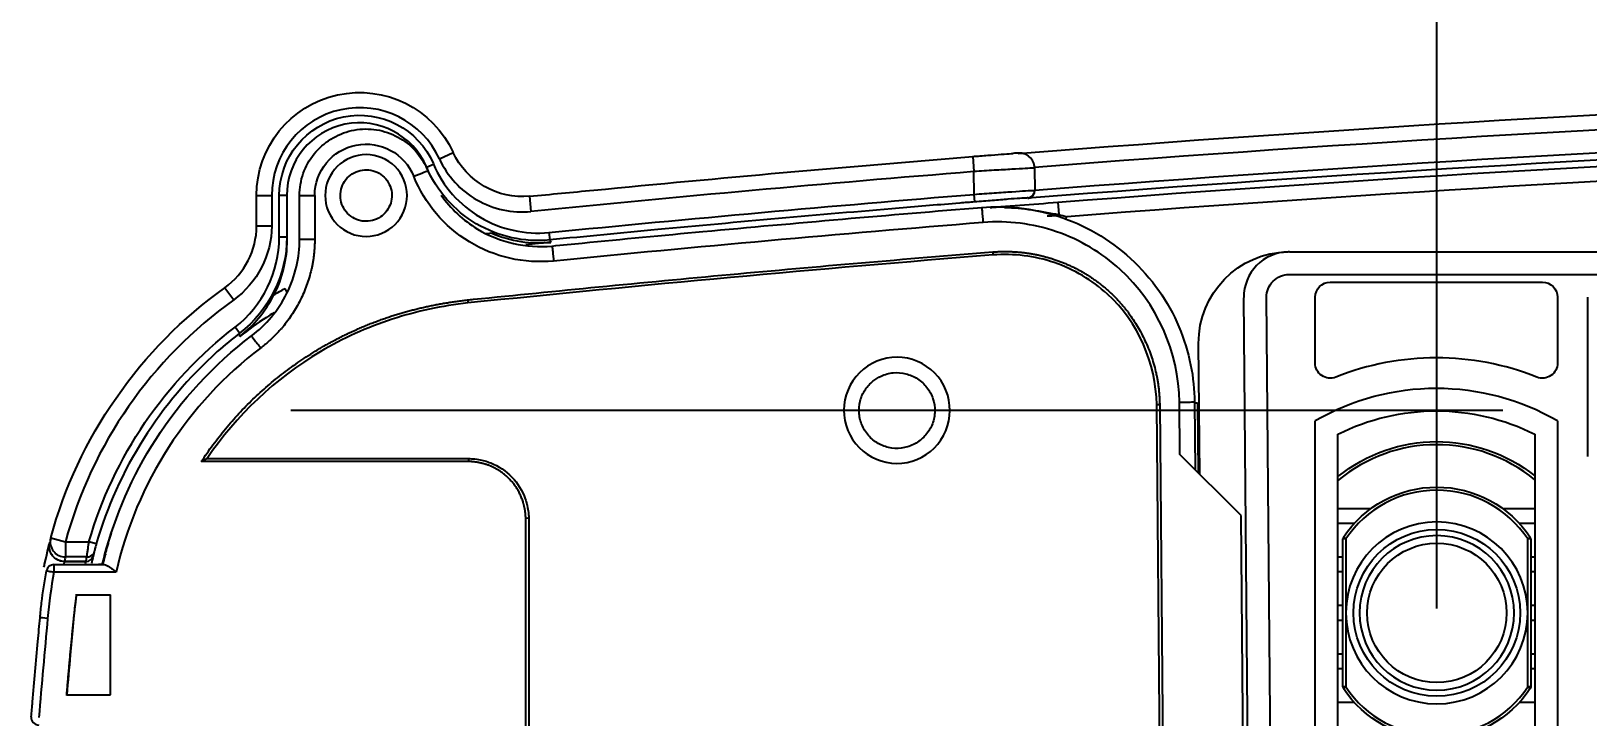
# Model space of a CAD drawing. Header units: millimetres. Extents: x 28 to 3046, y 8 to 3716.
# Drawn here: x 1571.5 to 1674.2, y 1333.9 to 1379.2 of the extents above; entities that cross this region are included whole.
import ezdxf

# ---------------------------------------------------------------- set-up
doc = ezdxf.new("R2010")
doc.units = ezdxf.units.MM
doc.layers.get('Defpoints').update_dxf_attribs({"linetype": 'CONTINUOUS'})
doc.layers.add('1LINE', color=7, linetype='CONTINUOUS')
doc.styles.add('Annotative', font='malgun.ttf')
doc.dimstyles.new('WOO', dxfattribs={"dimtxt": 20, "dimasz": 2, "dimexe": 1.25, "dimexo": 0.3, "dimgap": 1, "dimtad": 1, "dimdec": 1, "dimzin": 1, "dimdsep": 46, "dimtxsty": 'Annotative', "dimcen": 0, "dimclrd": 1, "dimclre": 1, "dimclrt": 2, "dimadec": 0, "dimazin": 0, "dimtfac": 1, "dimtdec": 1, "dimtofl": 0, "dimtmove": 0, "dimatfit": 3, "dimfxl": 0, "dimarcsym": 0})

# ---------------------------------------------------------------- blocks, each defined once
blk = doc.blocks.new('*D12')
at = {"layer": '1LINE', "color": 1, "lineweight": -2}
for p, q in [((1664.27, 1341.1), (1664.27, 1484.78)), ((1864.22, 1341.1), (1864.22, 1484.78)), ((1666.27, 1483.53), (1862.22, 1483.53))]:
    blk.add_line(p, q, dxfattribs=at)
at = {"layer": '1LINE', "color": 1}
for points in [[(1666.27, 1483.87), (1666.27, 1483.2), (1664.27, 1483.53)], [(1862.22, 1483.87), (1862.22, 1483.2), (1864.22, 1483.53)]]:
    blk.add_solid(points, dxfattribs=at)
at = {"layer": 'Defpoints', "color": 0}
for p in [(1864.22, 1483.53), (1664.27, 1340.8), (1864.22, 1340.8)]:
    blk.add_point(p, dxfattribs=at)
at = {"layer": '1LINE', "color": 2, "insert": (1764.24, 1494.87), "char_height": 20, "attachment_point": 5, "style": 'Annotative'}
blk.add_mtext('200', dxfattribs=at)

msp = doc.modelspace()

# ---------------------------------------------------------------- linework, layer by layer
at = {"layer": '1LINE', "linetype": 'Continuous'}
for p, q in [((1598.44, 1370.76), (1599.35, 1371.18)), ((1633.64, 1370.92), (1633.72, 1369.92)), ((1597.58, 1370.22), (1598.04, 1370.42)), ((1633.73, 1368.42), (1633.72, 1369.92)), ((1637.72, 1370.15), (1637.73, 1368.68)), ((1637.73, 1368.68), (1637.73, 1368.66)), ((1586.37, 1368.34), (1587.37, 1368.34)), ((1586.37, 1366.33), (1586.37, 1368.34)), ((1587.37, 1368.34), (1587.37, 1366.33)), ((1588.37, 1368.34), (1587.87, 1368.34)), ((1587.87, 1365.59), (1587.87, 1368.34)), ((1588.37, 1368.34), (1588.37, 1365.59)), ((1589.21, 1365.46), (1589.21, 1368.34)), ((1590.21, 1368.34), (1590.21, 1365.46)), ((1604.39, 1368.29), (1604.48, 1367.29)), ((1633.77, 1367.92), (1633.73, 1368.42)), ((1639.26, 1367.9), (1639.33, 1367.08)), ((1639.77, 1366.75), (1639.84, 1366.94)), ((1587.37, 1366.33), (1586.37, 1366.33)), ((1588.37, 1365.59), (1587.87, 1365.59)), ((1605.67, 1365.9), (1605.72, 1365.41)), ((1654.55, 1364.63), (1873.93, 1364.63)), ((1654.53, 1363.13), (1733.18, 1363.13)), ((1657.24, 1362.63), (1671.24, 1362.63)), ((1584.28, 1362.26), (1584.86, 1361.45)), ((1588.39, 1361.95), (1588.25, 1362.21)), ((1652.21, 1282.6), (1651.53, 1361.6)), ((1653.71, 1282.61), (1653.03, 1361.61)), ((1656.24, 1357.29), (1656.24, 1361.63)), ((1672.24, 1361.63), (1672.24, 1357.29)), ((1674.24, 1351.13), (1674.24, 1361.63)), ((1585.25, 1359.25), (1584.95, 1359.65)), ((1648.63, 1349.94), (1648.55, 1358.57)), ((1646.32, 1293.17), (1645.78, 1354.54)), ((1645.98, 1354.54), (1646.64, 1278.86)), ((1647.31, 1351.25), (1647.28, 1354.71)), ((1648.28, 1354.71), (1648.32, 1350.25)), ((1648.28, 1354.66), (1648.48, 1354.67)), ((1648.48, 1354.67), (1648.52, 1350.04)), ((1668.63, 1354.15), (1588.63, 1354.15)), ((1656.24, 1296.67), (1656.24, 1353.48)), ((1672.24, 1353.48), (1672.24, 1296.67)), ((1657.74, 1297.57), (1657.74, 1352.59)), ((1670.74, 1352.59), (1670.74, 1297.57)), ((1651.35, 1347.22), (1647.31, 1351.25)), ((1600.37, 1350.78), (1582.72, 1350.78)), ((1583.1, 1350.98), (1600.38, 1350.98)), ((1604.14, 1330.45), (1604.14, 1347.06)), ((1604.34, 1347.07), (1604.34, 1330.44)), ((1651.83, 1292.35), (1651.35, 1347.22)), ((1657.74, 1347.7), (1659.93, 1347.7)), ((1668.6, 1347.7), (1670.74, 1347.7)), ((1658.81, 1346.7), (1657.74, 1346.7)), ((1670.74, 1346.7), (1669.72, 1346.7)), ((1572.79, 1345.75), (1572.78, 1345.71)), ((1572.79, 1345.75), (1573.75, 1345.49)), ((1573.75, 1345.49), (1575.31, 1345.49)), ((1573.75, 1345.49), (1573.75, 1344.49)), ((1575.79, 1345.35), (1575.31, 1345.49)), ((1658.27, 1345.68), (1658.07, 1345.68)), ((1658.07, 1335.92), (1658.07, 1345.68)), ((1658.1, 1345.79), (1658.27, 1345.68)), ((1658.27, 1345.68), (1658.27, 1340.8)), ((1670.43, 1345.79), (1670.27, 1345.68)), ((1670.47, 1345.68), (1670.27, 1345.68)), ((1670.27, 1340.8), (1670.27, 1345.68)), ((1670.47, 1345.68), (1670.47, 1335.92)), ((1573, 1343.99), (1576.33, 1343.99)), ((1573, 1343.99), (1573, 1343.49)), ((1573.69, 1344.19), (1573.69, 1344.19)), ((1575.17, 1344.49), (1573.75, 1344.49)), ((1576.22, 1343.99), (1575.94, 1343.99)), ((1657.74, 1344.5), (1658.07, 1344.5)), ((1670.47, 1344.5), (1670.74, 1344.5)), ((1577.1, 1343.49), (1573, 1343.49)), ((1658.07, 1343.5), (1657.74, 1343.5)), ((1670.74, 1343.5), (1670.47, 1343.5)), ((1574.48, 1341.99), (1576.74, 1341.99)), ((1576.74, 1335.4), (1576.74, 1341.99)), ((1657.74, 1341.3), (1658.07, 1341.3)), ((1670.47, 1341.3), (1670.74, 1341.3)), ((1658.07, 1340.3), (1657.74, 1340.3)), ((1658.27, 1340.8), (1658.27, 1335.92)), ((1670.27, 1335.92), (1670.27, 1340.8)), ((1670.74, 1340.3), (1670.47, 1340.3)), ((1657.74, 1338.1), (1658.07, 1338.1)), ((1670.47, 1338.1), (1670.74, 1338.1)), ((1658.07, 1337.1), (1657.74, 1337.1)), ((1670.74, 1337.1), (1670.47, 1337.1)), ((1658.27, 1335.92), (1658.07, 1335.92)), ((1658.27, 1335.92), (1658.1, 1335.81)), ((1670.47, 1335.92), (1670.27, 1335.92)), ((1670.43, 1335.81), (1670.27, 1335.92)), ((1573.84, 1335.4), (1576.74, 1335.4)), ((1657.74, 1334.9), (1658.81, 1334.9)), ((1669.72, 1334.9), (1670.74, 1334.9))]:
    msp.add_line(p, q, dxfattribs=at)
at = {"layer": '1LINE', "linetype": 'Continuous', "extrusion": (0, 0, -1)}
for radius in [6, 5.1]:
    msp.add_circle((-1664.27, 1340.8), radius, dxfattribs=at)
at = {"layer": '1LINE', "linetype": 'Continuous'}
for radius in [5.5, 4.6]:
    msp.add_circle((1664.27, 1340.8), radius, dxfattribs=at)
at = {"layer": '1LINE', "linetype": 'Continuous', "extrusion": (0, 0, -1)}
for centre, radius, start, end in [((-1593.17, 1368.34), 6.8, 0, 155.3427), ((-1593.17, 1368.34), 5.3, 0, 156.8659), ((-1593.6, 1368.34), 3.39, 359.9998, 158.0366), ((-1654.55, 1358.63), 6, 359.5, 89.1465), ((-1654.53, 1361.63), 1.5, 359.5, 90), ((-1664.24, 1339.63), 16, 60, 120), ((-1664.27, 1341.7), 10.4, 51.1421, 128.5053), ((-1664.27, 1341.7), 7.4, 33.5573, 146.4427), ((-1664.27, 1339.9), 7.4, 213.5573, 326.4427), ((-1670.27, 1335.92), 0.2, 180, 213.5573)]:
    msp.add_arc(centre, radius, start, end, dxfattribs=at)
at = {"layer": '1LINE', "linetype": 'Continuous'}
for centre, radius, start, end in [((1593.17, 1368.34), 5.8, 24.6573, 180), ((1593.17, 1368.34), 4.8, 23.1341, 180), ((1654.53, 1361.63), 3, 91.2071, 180.5), ((1654.55, 1358.63), 6, 90, 90.8535), ((1664.24, 1339.63), 18, 68.3817, 111.6183), ((1664.27, 1341.7), 10.2, 50.5948, 129.7694), ((1664.27, 1341.7), 7.2, 33.5573, 146.4427), ((1573.75, 1345.49), 1, 164.7599, 167.4602), ((1658.27, 1345.68), 0.2, 146.4427, 180), ((1670.27, 1345.68), 0.2, 0, 33.5573), ((1658.27, 1335.92), 0.2, 180, 213.5573), ((1664.27, 1339.9), 7.2, 213.5573, 326.4427)]:
    msp.add_arc(centre, radius, start, end, dxfattribs=at)
at = {"layer": '1LINE', "linetype": 'Continuous', "extrusion": (6.12303e-17, -3.74928e-33, -1)}
for centre, radius, start, end in [((-1657.24, 1361.63), 1, 0, 90), ((-1671.24, 1361.63), 1, 90, 180), ((-1657.24, 1357.29), 1, 248.3817, 0), ((-1671.24, 1357.29), 1, 180, 291.6183), ((-1664.24, 1339.63), 14.5, 63.3669, 116.6331)]:
    msp.add_arc(centre, radius, start, end, dxfattribs=at)
at = {"layer": '1LINE', "linetype": 'Continuous'}
for centre, major_axis, ratio, start_param, end_param in [((1636.72, 1370.14), (1, 0.009), 0.999986, 0, 0.86041), ((1596.75, 1369.61), (0.927, 0.374), 0.000006, 4.712387, 6.300639), ((1637.23, 1368.68), (-0.5, -0.004), 0.999986, 1.640595, 3.141437), ((1590.21, 1365.46), (-1, 0), 0.000006, 6.265732, 7.853982), ((1647.28, 1354.71), (1, 0.009), 0.000006, 4.712389, 6.283185), ((1573.75, 1345.49), (0.976, -0.217), 0.999361, 3.141612, 4.931116), ((1573, 1343.49), (0, 0.5), 0.999999, 0.000002, 1.380479), ((1573.69, 1344.69), (0, 0.5), 0.000112, 3.106686, 3.14228), ((1575.11, 1344.69), (0.489, -0.103), 0.999364, 4.919467, 6.237818), ((1575.11, 1344.69), (-0.179, 0.467), 0.999998, 2.774576, 4.092825), ((1575.11, 1344.69), (0, -0.5), 0.000112, 6.248279, 6.283898), ((1575.17, 1344.99), (0.488, -0.107), 0.999362, 4.927673, 5.892395), ((1573, 1343.49), (0.491, -0.095), 0.000006, 3.140295, 4.71239), ((1572, 1333.9), (0, 0.5), 1, 1.484695, 3.14159)]:
    msp.add_ellipse(centre, major_axis=major_axis, ratio=ratio, start_param=start_param, end_param=end_param, dxfattribs=at)
for points, degree in [([(1636.64, 1371.11), (1678.94, 1374.45), (1721.37, 1376.13), (1763.81, 1376.13)], 3), ([(1763.81, 1375.13), (1721.73, 1375.13), (1679.66, 1373.48), (1637.71, 1370.19)], 3), ([(1763.81, 1373.14), (1721.58, 1373.13), (1679.36, 1371.47), (1637.27, 1368.16)], 3), ([(1637.73, 1368.69), (1679.67, 1371.98), (1721.74, 1373.63), (1763.81, 1373.64)], 3), ([(1639.26, 1367.9), (1680.85, 1371.13), (1722.59, 1372.75), (1764.24, 1372.76)], 3), ([(1764.24, 1371.76), (1722.73, 1371.75), (1681.23, 1370.14), (1639.84, 1366.94)], 3), ([(1604.39, 1368.29), (1602.31, 1368.08), (1600.22, 1369.28), (1599.35, 1371.18)], 3), ([(1633.72, 1369.92), (1623.96, 1369.13), (1614.22, 1368.26), (1604.48, 1367.29)], 3), ([(1605.67, 1365.9), (1615.02, 1366.82), (1624.37, 1367.66), (1633.73, 1368.42)], 3), ([(1634.32, 1366.56), (1624.86, 1365.8), (1615.42, 1364.95), (1605.98, 1364.02)], 3), ([(1635.74, 1367.55), (1636.94, 1367.53), (1638.13, 1367.31), (1639.33, 1367.08)], 3), ([(1639.16, 1367.01), (1638.96, 1367), (1638.76, 1366.98), (1638.56, 1366.97)], 3), ([(1639.33, 1367.08), (1639.5, 1367.04), (1639.67, 1366.99), (1639.84, 1366.94)], 3), ([(1584.28, 1362.26), (1585.58, 1363.19), (1586.37, 1364.73), (1586.37, 1366.33)], 3), ([(1587.37, 1366.33), (1587.37, 1364.42), (1586.42, 1362.57), (1584.86, 1361.45)], 3), ([(1584.95, 1359.65), (1586.77, 1361.06), (1587.87, 1363.29), (1587.87, 1365.59)], 3), ([(1588.37, 1365.59), (1588.37, 1363.14), (1587.2, 1360.75), (1585.25, 1359.25)], 3), ([(1601.5, 1365.83), (1601.62, 1365.84), (1601.74, 1365.85), (1601.86, 1365.87)], 3), ([(1601.86, 1365.87), (1603.15, 1365.32), (1604.49, 1365.13), (1605.79, 1365.25)], 3), ([(1590.21, 1365.46), (1590.21, 1363.36), (1588.31, 1359.54), (1586.64, 1358.28)], 2), ([(1588.37, 1365.4), (1588.37, 1364.14), (1588.07, 1362.9), (1587.5, 1361.78)], 3), ([(1605.79, 1365.25), (1605.24, 1365.2), (1604.7, 1365.15), (1604.15, 1365.09)], 3), ([(1605.72, 1365.41), (1605.74, 1365.37), (1605.75, 1365.33), (1605.79, 1365.25)], 3), ([(1634.97, 1364.62), (1634.97, 1364.53), (1634.98, 1364.42), (1634.98, 1364.42)], 3), ([(1634.98, 1364.42), (1623.42, 1363.49), (1611.86, 1362.43), (1600.32, 1361.25)], 3), ([(1584.86, 1361.45), (1579.43, 1357.57), (1575.51, 1351.93), (1573.75, 1345.49)], 3), ([(1585.27, 1359.05), (1586.17, 1359.76), (1586.94, 1360.66), (1587.5, 1361.78)], 3), ([(1587.5, 1361.78), (1587.75, 1361.93), (1588, 1362.07), (1588.25, 1362.21)], 3), ([(1595.23, 1360.37), (1597.66, 1361.16), (1600.29, 1361.45)], 2), ([(1600.29, 1361.45), (1600.3, 1361.36), (1600.32, 1361.25), (1600.32, 1361.25)], 3), ([(1600.32, 1361.25), (1598.62, 1361.07), (1596.94, 1360.71), (1595.32, 1360.18)], 3), ([(1585.25, 1359.25), (1584.75, 1358.87), (1584.26, 1358.46), (1583.78, 1358.04)], 3), ([(1583.78, 1358.04), (1580.03, 1354.68), (1577.2, 1350.25), (1575.79, 1345.35)], 3), ([(1586.64, 1358.28), (1581.82, 1354.63), (1578.44, 1349.37), (1577.1, 1343.49)], 3), ([(1645.98, 1354.54), (1645.88, 1354.54), (1645.78, 1354.54), (1645.78, 1354.54)], 3), ([(1600.37, 1350.78), (1600.38, 1350.89), (1600.38, 1350.98), (1600.38, 1350.98)], 3), ([(1604.14, 1347.06), (1604.23, 1347.07), (1604.34, 1347.07), (1604.34, 1347.07)], 3), ([(1576.78, 1346.07), (1576.43, 1345.01), (1576.2, 1343.99)], 2), ([(1572.77, 1345.65), (1572.75, 1345.52)], 1), ([(1573.69, 1344.19), (1573.69, 1344.19), (1573.66, 1344.1), (1573.61, 1343.94)], 3), ([(1573.75, 1344.49), (1573.73, 1344.39), (1573.71, 1344.29), (1573.69, 1344.19)], 3), ([(1573.69, 1344.19), (1573.69, 1344.19)], 1), ([(1573.69, 1344.19), (1573.69, 1344.19)], 1), ([(1575.05, 1343.97), (1575.09, 1344.12), (1575.11, 1344.19), (1575.11, 1344.19)], 3), ([(1575.11, 1344.19), (1575.13, 1344.29), (1575.15, 1344.39), (1575.17, 1344.49)], 3), ([(1575.59, 1344.57), (1575.59, 1344.57), (1575.55, 1344.39), (1575.47, 1344.06)], 3), ([(1575.61, 1344.65), (1575.6, 1344.62), (1575.6, 1344.59), (1575.59, 1344.57)], 3), ([(1576.19, 1343.99), (1576.24, 1344.18), (1576.29, 1344.38), (1576.34, 1344.58)], 3), ([(1573, 1343.49), (1572.81, 1342.48), (1572.67, 1341.46), (1572.58, 1340.44)], 3), ([(1573.84, 1335.35), (1574.11, 1338.7), (1574.49, 1342.03)], 2), ([(1572.58, 1340.44), (1572.38, 1338.26), (1572.19, 1336.08), (1572, 1333.9)], 3), ([(1572.58, 1340.44), (1572.32, 1340.46), (1572.08, 1340.48), (1572.08, 1340.48)], 3)]:
    msp.add_open_spline(points, degree=degree, dxfattribs=at)
for points, degree, knots in [([(1589.21, 1368.34), (1589.21, 1368.83), (1589.29, 1369.33), (1589.62, 1370.26), (1589.86, 1370.7), (1590.48, 1371.47), (1590.86, 1371.8), (1591.69, 1372.32), (1592.16, 1372.52), (1593.12, 1372.73), (1593.62, 1372.76), (1594.6, 1372.65), (1595.08, 1372.5), (1595.97, 1372.07), (1596.38, 1371.78), (1597.07, 1371.08), (1597.36, 1370.66), (1597.61, 1370.14), (1597.64, 1370.06), (1597.67, 1369.98)], 3, [0, 0, 0, 0, 0.122336, 0.122336, 0.244673, 0.244673, 0.367009, 0.367009, 0.489346, 0.489346, 0.611682, 0.611682, 0.734018, 0.734018, 0.856355, 0.856355, 0.978691, 0.978691, 1, 1, 1, 1]), ([(1593.6, 1365.64), (1592.89, 1365.64), (1592.19, 1365.93), (1591.19, 1366.93), (1590.9, 1367.63), (1590.9, 1369.05), (1591.19, 1369.75), (1592.19, 1370.75), (1592.89, 1371.04), (1594.31, 1371.04), (1595.01, 1370.75), (1596.01, 1369.75), (1596.3, 1369.05), (1596.3, 1367.63), (1596.01, 1366.93), (1595.01, 1365.93), (1594.31, 1365.64), (1593.6, 1365.64)], 3, [0, 0, 0, 0, 0.125, 0.125, 0.25, 0.25, 0.375, 0.375, 0.5, 0.5, 0.625, 0.625, 0.75, 0.75, 0.875, 0.875, 1, 1, 1, 1]), ([(1598.44, 1370.76), (1598.96, 1369.62), (1599.84, 1368.67), (1601.99, 1367.44), (1603.24, 1367.17), (1604.48, 1367.29)], 3, [0, 0, 0, 0, 0.5, 0.5, 1, 1, 1, 1]), ([(1604.39, 1368.29), (1605.8, 1368.43), (1607.21, 1368.56), (1616.95, 1369.5), (1625.29, 1370.24), (1633.64, 1370.92)], 3, [0, 0, 0, 0, 0.144841, 0.144841, 1, 1, 1, 1]), ([(1633.64, 1370.92), (1633.97, 1370.94), (1634.31, 1370.97), (1634.95, 1371.02), (1635.25, 1371.04), (1635.78, 1371.08), (1636.01, 1371.1), (1636.23, 1371.12), (1636.27, 1371.12), (1636.31, 1371.12)], 3, [0, 0, 0, 0, 0.308166, 0.308166, 0.616322, 0.616322, 0.923982, 0.923982, 1, 1, 1, 1]), ([(1637.36, 1370.9), (1637.33, 1370.93), (1637.26, 1370.99), (1637.11, 1371.07), (1636.95, 1371.12), (1636.83, 1371.14), (1636.75, 1371.14), (1636.71, 1371.14), (1636.68, 1371.14), (1636.61, 1371.14), (1636.53, 1371.14), (1636.36, 1371.13), (1636.28, 1371.12)], 3, [0, 0, 0, 0, 0.049674, 0.155003, 0.24152, 0.306406, 0.344101, 0.372728, 0.41138, 0.489602, 0.7961, 1, 1, 1, 1]), ([(1593.6, 1366.64), (1593.79, 1366.64), (1593.98, 1366.67), (1594.34, 1366.8), (1594.51, 1366.89), (1594.81, 1367.13), (1594.94, 1367.28), (1595.14, 1367.6), (1595.22, 1367.78), (1595.3, 1368.15), (1595.31, 1368.35), (1595.27, 1368.72), (1595.21, 1368.91), (1595.05, 1369.25), (1594.93, 1369.41), (1594.66, 1369.68), (1594.5, 1369.79), (1594.16, 1369.96), (1593.97, 1370.01), (1593.59, 1370.05), (1593.4, 1370.04), (1593.02, 1369.95), (1592.84, 1369.87), (1592.52, 1369.67), (1592.38, 1369.54), (1592.14, 1369.24), (1592.05, 1369.07), (1591.93, 1368.71), (1591.9, 1368.51), (1591.9, 1368.13), (1591.94, 1367.94), (1592.07, 1367.58), (1592.16, 1367.41), (1592.4, 1367.12), (1592.55, 1366.99), (1592.88, 1366.79), (1593.06, 1366.72), (1593.36, 1366.65), (1593.48, 1366.64), (1593.6, 1366.64)], 3, [0, 0, 0, 0, 0.053701, 0.053701, 0.107402, 0.107402, 0.161101, 0.161101, 0.214796, 0.214796, 0.268491, 0.268491, 0.322185, 0.322185, 0.375883, 0.375883, 0.429584, 0.429584, 0.483285, 0.483285, 0.536985, 0.536985, 0.590679, 0.590679, 0.644374, 0.644374, 0.698068, 0.698068, 0.751766, 0.751766, 0.805466, 0.805466, 0.859168, 0.859168, 0.912868, 0.912868, 0.966563, 0.966563, 1, 1, 1, 1]), ([(1605.72, 1365.41), (1604.03, 1365.24), (1602.33, 1365.62), (1599.42, 1367.34), (1598.25, 1368.66), (1597.58, 1370.22)], 3, [0, 0, 0, 0, 0.5, 0.5, 1, 1, 1, 1]), ([(1597.6, 1370.17), (1597.6, 1370.19), (1597.59, 1370.2), (1597.59, 1370.21), (1597.59, 1370.22), (1597.58, 1370.22)], 3, [0, 0, 0, 0, 0.510673, 0.510673, 1, 1, 1, 1]), ([(1598.04, 1370.42), (1598.67, 1368.95), (1599.76, 1367.72), (1602.49, 1366.1), (1604.09, 1365.75), (1605.67, 1365.9)], 3, [0, 0, 0, 0, 0.5, 0.5, 1, 1, 1, 1]), ([(1637.72, 1370.15), (1637.72, 1370.15), (1637.68, 1370.15), (1637.52, 1370.15), (1637.35, 1370.14), (1636.87, 1370.11), (1636.57, 1370.09), (1635.87, 1370.05), (1635.47, 1370.03), (1634.62, 1369.98), (1634.17, 1369.95), (1633.72, 1369.92)], 3, [0, 0, 0, 0, 0.138828, 0.138828, 0.353669, 0.353669, 0.568988, 0.568988, 0.784534, 0.784534, 1, 1, 1, 1]), ([(1605.98, 1364.02), (1604.04, 1363.83), (1602.06, 1364.28), (1598.77, 1366.28), (1597.48, 1367.8), (1596.75, 1369.61)], 3, [0, 0, 0, 0, 0.5, 0.5, 1, 1, 1, 1]), ([(1633.73, 1368.42), (1634.18, 1368.45), (1634.63, 1368.48), (1635.48, 1368.54), (1635.88, 1368.57), (1636.58, 1368.62), (1636.89, 1368.64), (1637.36, 1368.67), (1637.54, 1368.68), (1637.7, 1368.68), (1637.73, 1368.69), (1637.73, 1368.68)], 3, [0, 0, 0, 0, 0.215519, 0.215519, 0.431091, 0.431091, 0.646397, 0.646397, 0.861198, 0.861198, 1, 1, 1, 1]), ([(1637.27, 1368.16), (1637.27, 1368.16), (1637.27, 1368.16), (1637.31, 1368.16), (1637.34, 1368.17), (1637.44, 1368.2), (1637.5, 1368.23), (1637.6, 1368.31), (1637.63, 1368.36), (1637.68, 1368.44), (1637.7, 1368.48), (1637.72, 1368.57), (1637.73, 1368.62), (1637.73, 1368.66)], 3, [0, 0, 0, 0, 0.004881, 0.004881, 0.165285, 0.165285, 0.474333, 0.474333, 0.697964, 0.697964, 0.848198, 0.848198, 1, 1, 1, 1]), ([(1598.55, 1368.37), (1599.19, 1367.47), (1600.01, 1366.7), (1602.41, 1365.25), (1604.17, 1364.84), (1605.88, 1365.01)], 3, [0, 0, 0, 0, 0.391491, 0.391491, 1, 1, 1, 1]), ([(1633.77, 1367.92), (1633.44, 1367.89), (1633.11, 1367.87), (1631.45, 1367.73), (1630.12, 1367.62), (1623.47, 1367.06), (1618.16, 1366.59), (1610.47, 1365.87), (1608.1, 1365.64), (1605.72, 1365.41)], 3, [0, 0, 0, 0, 0.03551, 0.03551, 0.177552, 0.177552, 0.74573, 0.74573, 1, 1, 1, 1]), ([(1637.27, 1368.18), (1637.27, 1368.18), (1637.24, 1368.18), (1637.1, 1368.17), (1636.95, 1368.16), (1636.53, 1368.14), (1636.26, 1368.12), (1635.65, 1368.07), (1635.3, 1368.04), (1634.56, 1367.98), (1634.16, 1367.95), (1633.77, 1367.92)], 3, [0, 0, 0, 0, 0.138786, 0.138786, 0.353565, 0.353565, 0.568864, 0.568864, 0.784448, 0.784448, 1, 1, 1, 1]), ([(1634.24, 1367.56), (1635.82, 1367.69), (1637.56, 1367.53), (1640.99, 1366.42), (1642.66, 1365.47), (1645.45, 1362.92), (1646.55, 1361.34), (1647.95, 1358.02), (1648.27, 1356.3), (1648.28, 1354.71)], 3, [0, 0, 0, 0, 0.25, 0.25, 0.5, 0.5, 0.75, 0.75, 1, 1, 1, 1]), ([(1634.79, 1367.55), (1634.82, 1367.55), (1634.86, 1367.56), (1635.09, 1367.57), (1635.3, 1367.59), (1635.91, 1367.64), (1636.33, 1367.67), (1637.57, 1367.77), (1638.41, 1367.83), (1639.26, 1367.9)], 3, [0, 0, 0, 0, 0.022141, 0.022141, 0.161835, 0.161835, 0.441223, 0.441223, 1, 1, 1, 1]), ([(1637.27, 1368.16), (1637.27, 1368.16), (1637.27, 1368.16), (1637.27, 1368.16), (1637.27, 1368.16), (1637.27, 1368.17), (1637.27, 1368.18), (1637.27, 1368.18)], 3, [0, 0, 0, 0, 0.105839, 0.105839, 0.318647, 0.318647, 1, 1, 1, 1]), ([(1605.88, 1365.01), (1606.54, 1365.08), (1607.21, 1365.14), (1610.52, 1365.47), (1613.18, 1365.72), (1621.97, 1366.53), (1628.1, 1367.06), (1634.24, 1367.56)], 3, [0, 0, 0, 0, 0.070251, 0.070251, 0.351254, 0.351254, 1, 1, 1, 1]), ([(1647.28, 1354.71), (1647.25, 1358.02), (1645.79, 1361.25), (1642.16, 1364.57), (1640.72, 1365.42), (1637.6, 1366.49), (1635.97, 1366.7), (1634.32, 1366.56)], 3, [0, 0, 0, 0, 0.5, 0.5, 0.75, 0.75, 1, 1, 1, 1]), ([(1588.37, 1365.59), (1588.37, 1365.56), (1588.37, 1365.55), (1588.37, 1365.47), (1588.37, 1365.44), (1588.37, 1365.4)], 3, [0, 0, 0, 0, 0.752208, 0.752208, 1, 1, 1, 1]), ([(1586.04, 1359.08), (1586.98, 1359.79), (1587.81, 1360.77), (1588.93, 1363.02), (1589.21, 1364.27), (1589.21, 1365.46)], 3, [0, 0, 0, 0, 0.5, 0.5, 1, 1, 1, 1]), ([(1600.29, 1361.45), (1600.43, 1361.46), (1600.56, 1361.48), (1603.45, 1361.77), (1606.2, 1362.05), (1611.84, 1362.59), (1614.73, 1362.87), (1623.4, 1363.66), (1629.18, 1364.16), (1634.97, 1364.62)], 3, [0, 0, 0, 0, 0.011489, 0.011489, 0.250036, 0.250036, 0.500038, 0.500038, 1, 1, 1, 1]), ([(1634.97, 1364.62), (1637.16, 1364.77), (1639.09, 1364.1), (1641.1, 1363.42), (1642.67, 1361.98), (1644.2, 1360.58), (1645.95, 1356.66), (1645.98, 1354.54)], 2, [0, 0, 0, 0.25, 0.25, 0.5, 0.5, 0.75, 1, 1, 1]), ([(1645.78, 1354.54), (1645.74, 1357.28), (1644.56, 1359.98), (1641.52, 1362.76), (1640.32, 1363.47), (1637.73, 1364.36), (1636.35, 1364.51), (1634.98, 1364.42)], 3, [0, 0, 0, 0, 0.5, 0.5, 0.75, 0.75, 1, 1, 1, 1]), ([(1572.79, 1345.75), (1573.69, 1349.08), (1575.13, 1352.15), (1579.06, 1357.81), (1581.48, 1360.26), (1584.28, 1362.26)], 3, [0, 0, 0, 0, 0.5, 0.5, 1, 1, 1, 1]), ([(1587.52, 1360.62), (1587.35, 1360.51), (1587.19, 1360.41), (1586.42, 1359.91), (1585.84, 1359.49), (1585.27, 1359.05)], 3, [0, 0, 0, 0, 0.21598, 0.21598, 1, 1, 1, 1]), ([(1575.31, 1345.49), (1576.12, 1348.3), (1577.38, 1350.97), (1580.63, 1355.74), (1582.66, 1357.89), (1584.95, 1359.65)], 3, [0, 0, 0, 0, 0.5, 0.5, 1, 1, 1, 1]), ([(1582.72, 1350.78), (1585.69, 1355.3), (1590.3, 1358.1), (1592.65, 1359.52), (1595.23, 1360.37)], 2, [0, 0, 0, 0.659617, 0.659617, 1, 1, 1]), ([(1595.32, 1360.18), (1593.66, 1359.64), (1592.07, 1358.92), (1587.6, 1356.26), (1585.03, 1353.84), (1583.1, 1350.98)], 3, [0, 0, 0, 0, 0.335716, 0.335716, 1, 1, 1, 1]), ([(1576.34, 1344.58), (1577.03, 1347.2), (1578.16, 1349.83), (1581.39, 1354.85), (1583.56, 1357.2), (1586.04, 1359.08)], 3, [0, 0, 0, 0, 0.481976, 0.481976, 1, 1, 1, 1]), ([(1585.27, 1359.05), (1585.27, 1359.06), (1585.27, 1359.06), (1585.25, 1359.15), (1585.25, 1359.17), (1585.25, 1359.21), (1585.25, 1359.23), (1585.25, 1359.25)], 3, [0, 0, 0, 0, 0.041498, 0.041498, 0.531774, 0.531774, 1, 1, 1, 1]), ([(1586.04, 1359.08), (1586.03, 1359.08), (1586.09, 1359), (1586.33, 1358.69), (1586.5, 1358.47), (1586.64, 1358.28)], 3, [0, 0, 0, 0, 0.5, 0.5, 1, 1, 1, 1]), ([(1626.42, 1356.88), (1626.42, 1356.88), (1626.42, 1356.88), (1627.14, 1357.46), (1628.08, 1357.74), (1629.9, 1357.56), (1630.77, 1357.09), (1631.93, 1355.67), (1632.21, 1354.72), (1632.02, 1352.9), (1631.56, 1352.03), (1630.13, 1350.87), (1629.19, 1350.59), (1627.36, 1350.78), (1626.49, 1351.25), (1625.34, 1352.67), (1625.06, 1353.61), (1625.25, 1355.44), (1625.71, 1356.3), (1626.42, 1356.88)], 3, [0, 0, 0, 0, 0.000161, 0.000161, 0.125161, 0.125161, 0.250161, 0.250161, 0.375161, 0.375161, 0.500161, 0.500161, 0.625161, 0.625161, 0.750161, 0.750161, 0.875161, 0.875161, 1, 1, 1, 1]), ([(1627.05, 1356.09), (1626.86, 1355.94), (1626.69, 1355.75), (1626.4, 1355.31), (1626.28, 1355.05), (1626.14, 1354.51), (1626.12, 1354.22), (1626.17, 1353.66), (1626.24, 1353.39), (1626.47, 1352.88), (1626.63, 1352.64), (1627.01, 1352.23), (1627.24, 1352.06), (1627.74, 1351.8), (1628.01, 1351.72), (1628.57, 1351.64), (1628.86, 1351.65), (1629.4, 1351.76), (1629.67, 1351.86), (1630.15, 1352.15), (1630.37, 1352.34), (1630.73, 1352.77), (1630.88, 1353.01), (1631.07, 1353.54), (1631.13, 1353.82), (1631.14, 1354.38), (1631.1, 1354.67), (1630.92, 1355.2), (1630.79, 1355.45), (1630.45, 1355.9), (1630.24, 1356.09), (1629.77, 1356.4), (1629.5, 1356.51), (1628.96, 1356.65), (1628.67, 1356.67), (1628.12, 1356.62), (1627.84, 1356.54), (1627.4, 1356.34), (1627.22, 1356.22), (1627.05, 1356.09)], 3, [0, 0, 0, 0, 0.04715, 0.04715, 0.100852, 0.100852, 0.154569, 0.154569, 0.208279, 0.208279, 0.26199, 0.26199, 0.315705, 0.315705, 0.369398, 0.369398, 0.423089, 0.423089, 0.476787, 0.476787, 0.530467, 0.530467, 0.584179, 0.584179, 0.637879, 0.637879, 0.691599, 0.691599, 0.745316, 0.745316, 0.799037, 0.799037, 0.852729, 0.852729, 0.906438, 0.906438, 0.960099, 0.960099, 1, 1, 1, 1]), ([(1583.1, 1350.98), (1583.08, 1350.98), (1583.04, 1350.96), (1582.91, 1350.88), (1582.8, 1350.82), (1582.72, 1350.78)], 3, [0, 0, 0, 0, 0.250551, 0.495824, 1, 1, 1, 1]), ([(1604.14, 1347.06), (1604.13, 1347.21), (1604.12, 1347.27), (1604.12, 1347.34), (1604.09, 1347.62), (1603.97, 1348.14), (1603.54, 1349.16), (1602.75, 1349.94), (1602.14, 1350.35), (1601.46, 1350.63), (1600.92, 1350.74), (1600.65, 1350.77), (1600.57, 1350.78), (1600.5, 1350.78), (1600.37, 1350.78)], 2, [0, 0, 0, 0.03125, 0.03125, 0.0625, 0.125, 0.25, 0.5, 0.625, 0.75, 0.875, 0.9375, 0.96875, 0.96875, 1, 1, 1]), ([(1600.38, 1350.98), (1600.41, 1350.98), (1600.44, 1350.98), (1600.69, 1350.97), (1600.88, 1350.95), (1601.31, 1350.88), (1601.57, 1350.8), (1602.34, 1350.49), (1602.84, 1350.16), (1603.61, 1349.36), (1603.91, 1348.87), (1604.2, 1348.07), (1604.28, 1347.69), (1604.34, 1347.19), (1604.33, 1347.14), (1604.34, 1347.07)], 3, [0, 0, 0, 0, 0.0625, 0.0625, 0.125, 0.125, 0.25, 0.25, 0.5, 0.5, 0.75, 0.75, 0.875, 0.875, 1, 1, 1, 1]), ([(1572.34, 1343.82), (1572.36, 1343.89), (1572.37, 1343.95), (1572.58, 1344.93), (1572.72, 1345.45), (1572.72, 1345.45)], 3, [0, 0, 0, 0, 0.068848, 0.068848, 1, 1, 1, 1]), ([(1573.69, 1344.19), (1573.58, 1344.19), (1573.46, 1344.21), (1573.25, 1344.29), (1573.15, 1344.34), (1572.98, 1344.48), (1572.9, 1344.57), (1572.78, 1344.76), (1572.74, 1344.86), (1572.69, 1345.08), (1572.68, 1345.2), (1572.7, 1345.34), (1572.7, 1345.37), (1572.71, 1345.42), (1572.72, 1345.43), (1572.72, 1345.45)], 3, [0, 0, 0, 0, 0.184614, 0.184614, 0.369227, 0.369227, 0.553838, 0.553838, 0.738464, 0.738464, 0.923115, 0.923115, 0.973833, 0.973833, 1, 1, 1, 1]), ([(1573.69, 1344.19), (1573.58, 1344.19), (1573.46, 1344.21), (1573.25, 1344.29), (1573.15, 1344.34), (1572.98, 1344.48), (1572.9, 1344.57), (1572.78, 1344.76), (1572.74, 1344.86), (1572.69, 1345.08), (1572.68, 1345.2), (1572.7, 1345.34), (1572.7, 1345.37), (1572.71, 1345.42), (1572.72, 1345.43), (1572.72, 1345.45)], 3, [0, 0, 0, 0, 0.184614, 0.184614, 0.369227, 0.369227, 0.553838, 0.553838, 0.738464, 0.738464, 0.923115, 0.923115, 0.973833, 0.973833, 1, 1, 1, 1]), ([(1575.17, 1344.49), (1575.17, 1344.49), (1575.18, 1344.52), (1575.19, 1344.59), (1575.19, 1344.65), (1575.21, 1344.79), (1575.22, 1344.87), (1575.25, 1345.06), (1575.26, 1345.16), (1575.29, 1345.34), (1575.3, 1345.42), (1575.31, 1345.49)], 3, [0, 0, 0, 0, 0.213153, 0.213153, 0.424914, 0.424914, 0.638048, 0.638048, 0.856515, 0.856515, 1, 1, 1, 1]), ([(1575.79, 1345.35), (1575.78, 1345.31), (1575.77, 1345.28), (1575.75, 1345.19), (1575.73, 1345.14), (1575.71, 1345.05), (1575.69, 1345.01), (1575.68, 1344.94), (1575.67, 1344.91), (1575.66, 1344.87), (1575.66, 1344.86), (1575.66, 1344.86)], 3, [0, 0, 0, 0, 0.144319, 0.144319, 0.36353, 0.36353, 0.576669, 0.576669, 0.78782, 0.78782, 1, 1, 1, 1]), ([(1573.46, 1344.23), (1573.38, 1344.25), (1573.2, 1344.3), (1572.98, 1344.47), (1572.82, 1344.69), (1572.74, 1344.85), (1572.73, 1344.93), (1572.72, 1344.94)], 3, [0, 0, 0, 0, 0.21679, 0.518679, 0.764144, 0.97161, 1, 1, 1, 1]), ([(1573.69, 1344.19), (1573.72, 1344.19), (1573.75, 1344.19), (1574.22, 1344.19), (1574.66, 1344.19), (1575.11, 1344.19)], 3, [0, 0, 0, 0, 0.062057, 0.062057, 1, 1, 1, 1]), ([(1575.11, 1344.19), (1574.78, 1344.19), (1574.44, 1344.19), (1573.97, 1344.19), (1573.83, 1344.19), (1573.69, 1344.19)], 3, [0, 0, 0, 0, 0.704317, 0.704317, 1, 1, 1, 1]), ([(1575.66, 1344.86), (1575.65, 1344.85), (1575.65, 1344.84), (1575.64, 1344.78), (1575.63, 1344.73), (1575.62, 1344.67), (1575.61, 1344.66), (1575.61, 1344.65)], 3, [0, 0, 0, 0, 0.160715, 0.160715, 0.803574, 0.803574, 1, 1, 1, 1]), ([(1576.42, 1344.7), (1576.41, 1344.7), (1576.38, 1344.61), (1576.3, 1344.35), (1576.26, 1344.21), (1576.22, 1344.03)], 3, [0, 0, 0, 0, 0.581928, 0.581928, 1, 1, 1, 1]), ([(1576.33, 1343.99), (1576.38, 1343.98), (1576.49, 1343.95), (1576.68, 1343.82), (1576.86, 1343.69), (1577, 1343.57), (1577.07, 1343.52), (1577.1, 1343.49)], 3, [0, 0, 0, 0, 0.249741, 0.499179, 0.749367, 0.874558, 1, 1, 1, 1]), ([(1572.08, 1340.48), (1572.11, 1340.81), (1572.14, 1341.14), (1572.27, 1342.18), (1572.38, 1342.88), (1572.51, 1343.58)], 3, [0, 0, 0, 0, 0.319176, 0.319176, 1, 1, 1, 1]), ([(1574.48, 1341.99), (1574.46, 1341.85), (1574.44, 1341.71), (1574.4, 1341.41), (1574.38, 1341.26), (1574.34, 1340.9), (1574.31, 1340.68), (1574.29, 1340.42), (1574.28, 1340.37), (1574.27, 1340.16), (1574.25, 1340.01), (1574.18, 1339.25), (1574.13, 1338.63), (1574, 1337.15), (1573.92, 1336.27), (1573.84, 1335.4)], 3, [0, 0, 0, 0, 0.064241, 0.064241, 0.133816, 0.133816, 0.23059, 0.23059, 0.254074, 0.254074, 0.323645, 0.323645, 0.601925, 0.601925, 1, 1, 1, 1]), ([(1571.5, 1333.94), (1571.53, 1334.27), (1571.56, 1334.6), (1571.71, 1336.27), (1571.82, 1337.59), (1571.99, 1339.44), (1572.03, 1339.96), (1572.08, 1340.48)], 3, [0, 0, 0, 0, 0.152325, 0.152325, 0.761627, 0.761627, 1, 1, 1, 1])]:
    msp.add_open_spline(points, degree=degree, knots=knots, dxfattribs=at)
for points, weights in [([(1589.21, 1368.34), (1589.19, 1368.34), (1590.21, 1368.34)], [1, 0.700912493516, 0.999993541643]), ([(1634.24, 1367.56), (1634.23, 1367.56), (1634.32, 1366.56)], [1, 0.705026943112, 1]), ([(1605.88, 1365.01), (1605.88, 1365.02), (1605.98, 1364.02)], [1, 0.705025039039, 1])]:
    msp.add_rational_spline(points, weights, degree=2, dxfattribs=at)

# ---------------------------------------------------------------- dimensions: what is measured, and where the dimension line sits
at = {"layer": '1LINE'}
dim = msp.add_linear_dim(base=(1864.22, 1483.53), p1=(1664.27, 1340.8), p2=(1864.22, 1340.8), dimstyle='WOO', override={"dimdec": 0}, dxfattribs=at)
dim.commit()
dim.dimension.update_dxf_attribs({"geometry": '*D12', "text_midpoint": (1764.24, 1483.53), "dimtype": 160})

doc.saveas('drawing.dxf')
